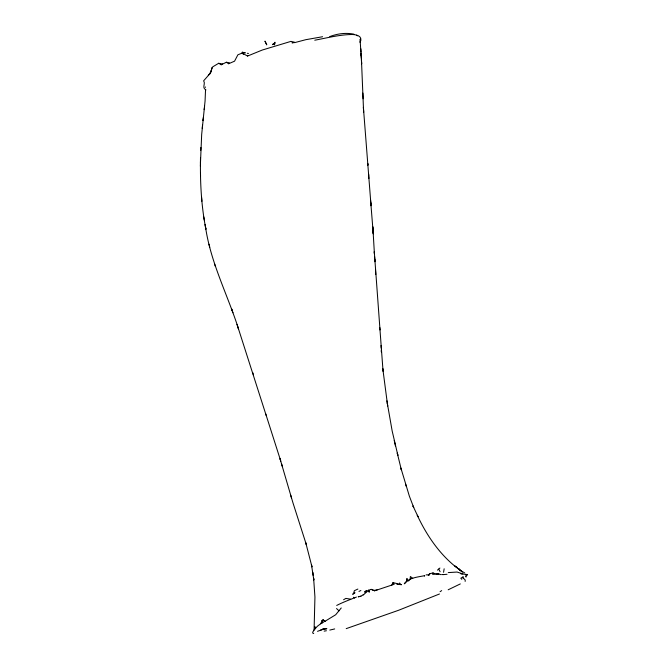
<?xml version="1.0" encoding="UTF-8"?>
<svg xmlns="http://www.w3.org/2000/svg" width="668" height="668" viewBox="0 0 668 668"><rect width="100%" height="100%" fill="white"/><g stroke="black" fill="none" stroke-linecap="round" stroke-linejoin="round"><path stroke-width="1" d="M205.535 89.779L205.068 100.993L201.669 134.535L200.45 163.476L200.467 161.046C200.175 183.884 201.435 206.821 205.911 229.249L205.026 224.49M200.45 164.153L200.45 166.257L200.442 165.497M200.509 157.523L200.45 160.696M465.153 581.419L465.204 579.983L462.473 577.227L460.836 578.196L461.813 579.323M200.742 150.4L200.859 147.486M314.77 40.205C327.178 37.926 339.62 34.611 352.37 34.502C357.138 34.661 363.025 36.297 360.169 42.476L360.186 41.09L361.647 63.811L361.471 60.203M202.521 125.208L202.212 128.44M204.341 108.809L204.266 109.602L204.575 106.287M203.055 119.973L202.997 120.591L203.306 117.576M314.102 629.365L314.937 597.058L313.626 578.196L313.835 580.033L311.564 565.262L305.777 542.783L306.245 544.378L292.943 502.77L280.026 458.732L280.81 461.212M205.335 87.408L205.402 86.949M274.64 43.988L274.924 42.226L274.657 44.238L273.563 43.562L272.519 44.631L273.137 44.238M443.577 572.301L444.153 568.785M435.169 573.77L433.014 572.919L432.68 574.438L438.216 573.737L440.888 574.655M353.648 593.501L354.967 592.708L352.671 594.295L353.648 593.501L354.324 590.737L357.881 589.059M406.47 581.127L406.979 578.43L407.33 580.742L404.299 583.815C408.791 577.578 417.834 577.127 424.806 575.616L424.33 576.158M313.726 633.556C310.036 632.963 316.716 629.081 314.912 626.509M212.24 67.368L210.253 73.689L212.24 67.368L213.201 66.566L218.695 63.276L222.544 64.086L221.2 64.763L218.695 63.276M360.419 39.028L359.751 40.147M313.902 630.149L317.409 626.242L320.64 623.778L322.302 620.347L323.053 619.795L324.974 621.307L335.695 614.744L341.248 607.963M363.208 595.021L368.652 590.236L371.191 589.36L374.623 590.796L391.757 585.101L393.009 582.596L401.476 584.692L396.867 584.266M211.146 71.05L209.209 74.49L203.631 80.811C205.869 83.876 201.477 87.617 205.953 89.938M221.2 64.763L226.377 62.241L228.615 63.736L234.551 61.189L237.883 54.809L242.092 53.098L247.569 56.037L247.978 55.352M429.958 573.678L428.246 574.964L429.073 575.023L429.958 573.678L433.014 572.919M365.287 592.508L366.807 590.437L364.728 591.957L366.807 590.437M408.574 581.043L410.11 579.064L410.402 576.492L412.732 578.404M228.615 63.736L229.366 62.834L226.377 62.241M208.282 75.292L209.869 73.547M437.44 570.138L439.903 568.05M463.166 573.979L467.583 574.872L466.656 574.814L466.314 575.549M321.959 620.605L322.302 620.347L322.535 622.785L320.64 623.778M356.445 597.067C349.882 599.714 343.118 602.127 336.689 605.442M322.535 622.785L324.89 621.115M440.078 591.689L441.673 590.612M360.887 596.215L358.282 596.783L360.887 596.215L363.659 594.436M463.316 576.718L462.473 577.227L463.099 578.204M343.586 599.739L345.89 598.394L350.692 599.179M448.186 589.786L460.31 583.924M358.966 591.414L360.879 590.512M317.534 631.327L325.107 628.596L320.556 630.066M439.469 593.986L398.554 610.285L346.208 628.638M329.708 36.615C337.223 33.692 345.949 32.498 353.931 34.177M247.569 56.037L262.232 50.05L290.939 41.383L294.521 42.201L291.974 42.819L294.972 42.543L305.777 39.696L322.577 36.74M391.757 585.101L394.212 584.25L393.009 582.596M438.216 573.737L436.271 574.355L438.868 574.021M329.8 630.083L334.685 628.93M324.147 631.118L326.41 630.759M373.537 590.42L377.144 589.919M322.661 629.198L326.844 628.697L322.936 629.031M447.067 574.28L443.285 574.622M448.245 572.593L457.071 572.05L462.924 573.954L460.72 573.645L461.939 573.82M441.765 574.614L443.519 574.522M426.167 574.814L429.073 575.023M247.335 53.298L248.463 53.482M371.191 589.36L374.623 590.796M356.47 35.245L357.464 35.83M397.903 455.392L397.251 453.071L401.326 469.696L400.9 468.068L409.367 496.165L413.717 507.521L412.983 505.968L418.043 516.74L417.249 515.212C427.077 536.312 440.955 556.369 459.801 569.929L458.632 568.643L462.523 572.008L459.551 569.946L464.711 572.894M353.405 597.234L354.658 598.019M465.713 574.188L466.656 574.814M465.88 576.952L466.389 576.81L465.738 576.476L466.072 575.424M339.018 610.803L336.522 608.565M323.053 619.795L324.974 621.307M242.092 53.098L243.436 54.258M273.563 43.562L274.498 44.873M399.598 582.955L400.449 584.316M438.676 569.094L440.103 571.699M236.981 324.356L238.534 328.94C227.738 295.097 210.871 263.067 205.602 227.604M232.94 312.749L231.512 308.725L232.063 310.303M214.403 263.509L215.413 266.507M237.992 327.353L266.156 415.354M280.134 459.083L265.672 413.768M405.635 484.3L406.294 486.446M252.78 372.627L253.464 374.94M281.504 463.534L282.38 466.556M290.672 495.105L291.54 498.169M397.802 455.058L392.166 430.985L387.331 403.422M209 244.187L209.752 247.252M311.397 564.535L311.923 566.89L311.564 565.262M395.414 445.882L394.229 440.429M386.922 400.842L387.741 406.019M203.79 216.933L204.274 220.064M387.423 403.981L382.797 368.669L383.131 371.608M313.234 574.814L313.342 575.54L312.891 572.401M382.989 370.356L379.816 327.529M363.701 112.307L363.392 107.381L371.041 205.761L370.606 200.308M201.519 196.768L201.92 201.268M370.79 202.763L373.27 233.833L372.752 226.669L372.911 228.539M379.958 329.391L380.009 329.975L374.289 251.661L374.456 254.224M368.661 175.433L368.536 173.872L368.911 178.439M372.969 229.308L373.12 231.579M367.734 163.56L367.868 165.255L367.726 163.376M373.061 230.819L374.397 253.456M360.862 48.797L361.071 51.753M374.606 256.579L374.94 261.714L374.79 259.409M381.344 350.784L381.436 352.145L381.303 350.032M363.476 108.7L361.497 60.905M381.044 345.481L381.203 348.12M375.508 269.613L375.775 274.548M361.363 58.291L361.096 52.972L361.246 56.003M363.116 98.806L362.858 93.061M200.55 176.243L200.492 173.371L200.5 174.131M245.139 52.847L242.234 52.254L245.139 52.847M456.829 567.332L454.9 566.03L457.463 567.792L456.829 567.332M266.716 44.748L265.021 41.241L266.716 44.748M369.154 592.048L368.652 590.236L369.154 592.048"/></g></svg>
